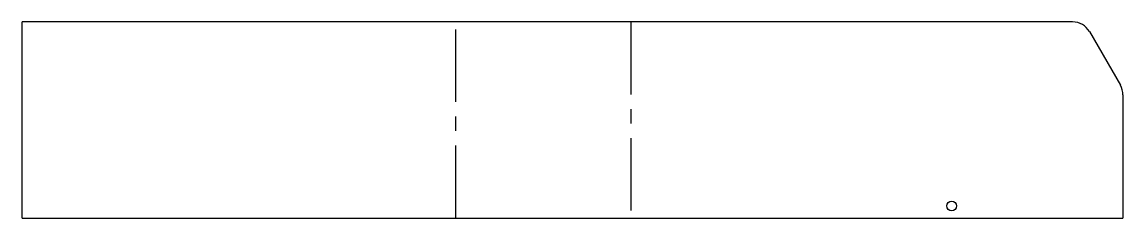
# Model space of a CAD drawing. Extents: x -88 to 139, y -41 to 0.
import ezdxf

# ---------------------------------------------------------------- set-up
doc = ezdxf.new("R2010")
doc.units = 0
doc.header["$MEASUREMENT"] = 0
doc.linetypes.add('AXES', pattern=[24, 15, -3, 3, -3])
doc.layers.get('0').update_dxf_attribs({"linetype": 'CONTINUOUS'})

msp = doc.modelspace()

# ---------------------------------------------------------------- linework, layer by layer
at = {"color": 7}
for p, q in [((-88.459556, -40.535898), (-88.459556, 0)), ((128.461724, 0), (-88.459556, 0)), ((138.854029, -15.071797), (138.854029, -40.535898)), ((-88.459556, -40.535898), (138.854029, -40.535898))]:
    msp.add_line(p, q, dxfattribs=at)
at = {"color": 1, "linetype": 'AXES'}
for p, q in [((1.110245, -40.535898), (1.110245, 0)), ((37.257987, 0), (37.257987, -40.535898))]:
    msp.add_line(p, q, dxfattribs=at)
at = {"color": 7, "ltscale": 0.319615}
msp.add_line((131.925825, -2), (138.31813, -13.071797), dxfattribs=at)
at = {"color": 7}
msp.add_circle((103.473856, -38.035898), 1, dxfattribs=at)
for centre, start, end in [((128.461724, -4), 30, 90), ((134.854029, -15.071797), 0, 30)]:
    msp.add_arc(centre, 4, start, end, dxfattribs=at)

doc.saveas('drawing.dxf')
